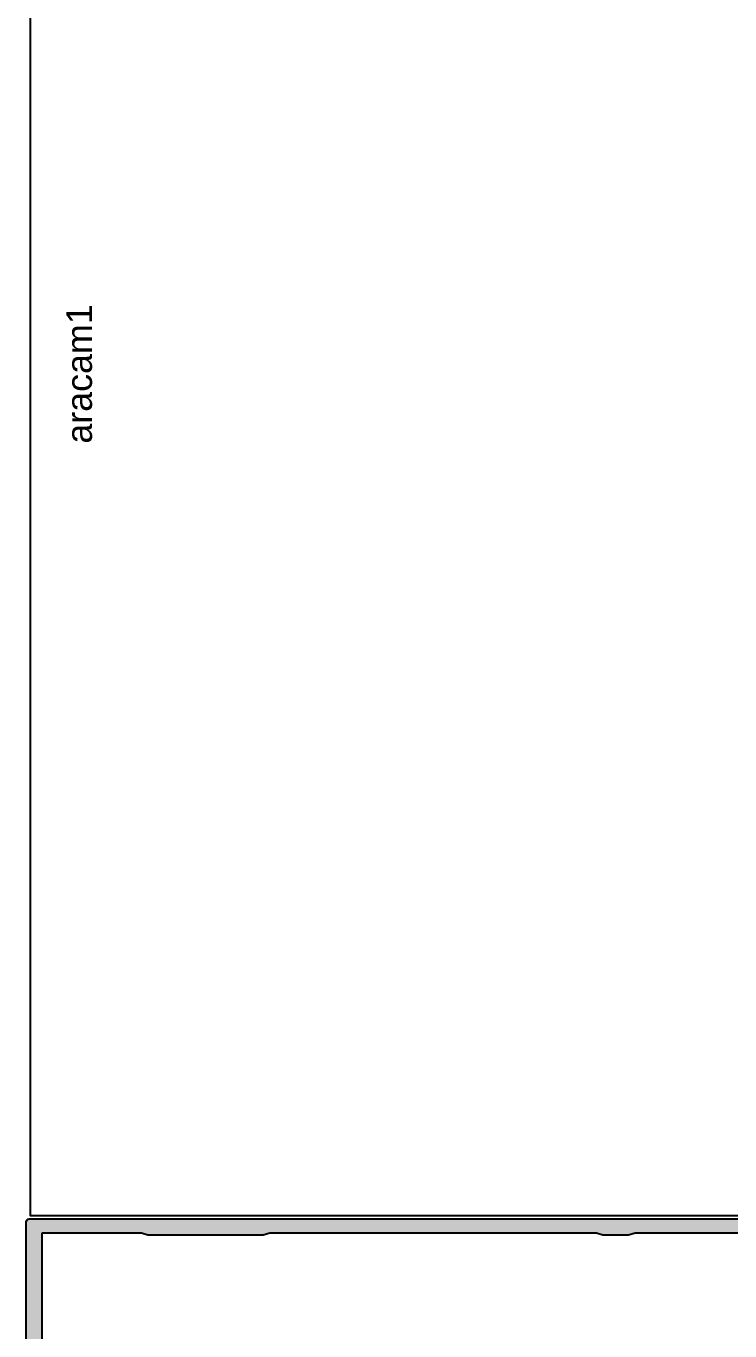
# Model space of a CAD drawing. Header units: inches. Extents: x -772 to 6765, y -813 to 4093.
# Drawn here: x 5997 to 6007.98, y 56.38 to 76.73 of the extents above; entities that cross this region are included whole.
import ezdxf

# ---------------------------------------------------------------- set-up
doc = ezdxf.new("R2010")
doc.units = ezdxf.units.IN
doc.header["$MEASUREMENT"] = 0
for name, color, linetype in [('aksoy_block', 7, 'Continuous'), ('aksoy_detaytarama', 252, 'Continuous'), ('aksoy_kapali', 3, 'Continuous'), ('H_FAC_Giydirme', 100, 'Continuous'), ('H_GEN_Greyscale1', 251, 'Continuous')]:
    doc.layers.add(name, color=color, linetype=linetype)
doc.styles.get("Standard").update_dxf_attribs({"font": 'arial.ttf'})

# ---------------------------------------------------------------- blocks, each defined once
blk = doc.blocks.new('RYN_0342506', base_point=(58, 24.6))
at = {"layer": 'aksoy_detaytarama', "ltscale": 0.1, "extrusion": (0, 0, -1)}
h = blk.add_hatch(color=256, dxfattribs=at)
h.dxf.hatch_style = 1
h.paths.add_polyline_path([(-88.14999999990687, 52.99999999976717), (-88.14999999990687, 46.1999999997206), (-74.44999999995343, 46.1999999997206), (-74.44999999995343, 52.99999999976717)], flags=16)
edge = h.paths.add_edge_path()
edge.add_arc((-87.64998842345085, 72.09998842305504), 0.5000115766671682, 450.0013265422685, 539.9986734577313)
edge.add_line((-88.14999999990687, 72.0999999998603), (-88.14999999990687, 54.69999999983702))
edge.add_line((-88.14999999990687, 54.6999999997206), (-58.49999999990541, 54.6999999997206))
edge.add_arc((-58.5, 54.1999999997206), 0.5, 360, 450, ccw=False)
edge.add_line((-58, 54.1999999997206), (-58, 52.49999999976717))
edge.add_line((-58, 52.49999999976717), (-58.11028856829944, 52.49999999976717))
edge.add_line((-58.11028856830671, 52.49999999976717), (-58.32679491925228, 52.12499999976717))
edge.add_arc((-58.5, 52.2249999998603), 0.199999999999917, 210.0000000000001, 329.99999999999994, ccw=False)
edge.add_line((-58.67320508067496, 52.12499999976717), (-58.82679491916133, 52.3910254035145))
edge.add_arc((-59, 52.2910254036542), 0.1999999999999153, 389.9999999999992, 510.0000000000007)
edge.add_line((-59.17320508067496, 52.3910254035145), (-59.32679491916133, 52.12499999976717))
edge.add_arc((-59.5, 52.2249999998603), 0.199999999999917, 210.0000000000001, 329.99999999999994, ccw=False)
edge.add_line((-59.67320508067496, 52.12499999976717), (-59.82679491916133, 52.3910254035145))
edge.add_arc((-60, 52.2910254036542), 0.1999999999999153, 389.9999999999992, 510.0000000000007)
edge.add_line((-60.17320508067496, 52.3910254035145), (-60.32679491916133, 52.12499999976717))
edge.add_arc((-60.5, 52.2249999998603), 0.199999999999917, 210.0000000000001, 329.99999999999994, ccw=False)
edge.add_line((-60.67320508067496, 52.12499999976717), (-60.82679491916133, 52.3910254035145))
edge.add_arc((-61, 52.2910254036542), 0.1999999999999153, 389.9999999999992, 510.0000000000007)
edge.add_line((-61.17320508067496, 52.3910254035145), (-61.32679491916133, 52.12499999976717))
edge.add_arc((-61.5, 52.2249999998603), 0.199999999999917, 210.0000000000001, 329.99999999999994, ccw=False)
edge.add_line((-61.67320508067496, 52.12499999976717), (-61.82679491916133, 52.3910254035145))
edge.add_arc((-62, 52.2910254036542), 0.1999999999999153, 389.9999999999992, 510.0000000000007)
edge.add_line((-62.17320508067496, 52.3910254035145), (-62.32679491916133, 52.12499999976717))
edge.add_arc((-62.5, 52.2249999998603), 0.199999999999917, 210.0000000000001, 329.99999999999994, ccw=False)
edge.add_line((-62.67320508067496, 52.12499999976717), (-62.82679491916133, 52.3910254035145))
edge.add_arc((-63, 52.2910254036542), 0.1999999999999153, 389.9999999999992, 510.0000000000007)
edge.add_line((-63.17320508067496, 52.3910254035145), (-63.32679491916133, 52.12499999976717))
edge.add_arc((-63.5, 52.2249999998603), 0.199999999999917, 210.0000000000001, 329.99999999999994, ccw=False)
edge.add_line((-63.67320508067496, 52.12499999976717), (-63.82679491916133, 52.3910254035145))
edge.add_arc((-64, 52.2910254036542), 0.1999999999999153, 389.9999999999992, 510.0000000000007)
edge.add_line((-64.17320508067496, 52.3910254035145), (-64.32679491916133, 52.12499999976717))
edge.add_arc((-64.5, 52.2249999998603), 0.199999999999917, 210.0000000000001, 329.99999999999994, ccw=False)
edge.add_line((-64.67320508067496, 52.12499999976717), (-64.82679491916133, 52.3910254035145))
edge.add_arc((-65, 52.2910254036542), 0.1999999999999153, 389.9999999999992, 510.0000000000007)
edge.add_line((-65.17320508067496, 52.3910254035145), (-65.32679491916133, 52.12499999976717))
edge.add_arc((-65.5, 52.2249999998603), 0.199999999999917, 210.0000000000001, 329.99999999999994, ccw=False)
edge.add_line((-65.67320508067496, 52.12499999976717), (-65.82679491916133, 52.3910254035145))
edge.add_arc((-66, 52.2910254036542), 0.1999999999999153, 389.9999999999992, 510.0000000000007)
edge.add_line((-66.17320508067496, 52.3910254035145), (-66.32679491916133, 52.12499999976717))
edge.add_arc((-66.5, 52.2249999998603), 0.199999999999917, 210.0000000000001, 329.99999999999994, ccw=False)
edge.add_line((-66.67320508067496, 52.12499999976717), (-66.82679491916133, 52.3910254035145))
edge.add_arc((-67, 52.2910254036542), 0.1999999999999153, 389.9999999999992, 510.0000000000007)
edge.add_line((-67.17320508067496, 52.3910254035145), (-67.32679491916133, 52.12499999976717))
edge.add_arc((-67.5, 52.2249999998603), 0.199999999999917, 210.0000000000001, 329.99999999999994, ccw=False)
edge.add_line((-67.67320508067496, 52.12499999976717), (-67.82679491916133, 52.3910254035145))
edge.add_arc((-68, 52.2910254036542), 0.1999999999999153, 389.9999999999992, 510.0000000000007)
edge.add_line((-68.17320508067496, 52.3910254035145), (-68.32679491916133, 52.12499999976717))
edge.add_arc((-68.5, 52.2249999998603), 0.199999999999917, 210.0000000000001, 329.99999999999994, ccw=False)
edge.add_line((-68.67320508067496, 52.12499999976717), (-68.82679491916133, 52.3910254035145))
edge.add_arc((-69, 52.2910254036542), 0.1999999999999153, 389.9999999999992, 510.0000000000007)
edge.add_line((-69.17320508067496, 52.3910254035145), (-69.32679491916133, 52.12499999976717))
edge.add_arc((-69.5, 52.2249999998603), 0.199999999999917, 210.0000000000001, 329.99999999999994, ccw=False)
edge.add_line((-69.67320508067496, 52.12499999976717), (-69.8267949174442, 52.3910254035145))
edge.add_arc((-69.99999999825377, 52.2910254036542), 0.1999999999999117, 389.9999999999974, 510.0000000000026)
edge.add_line((-70.17320507904515, 52.3910254035145), (-70.32679491924864, 52.12499999976717))
edge.add_arc((-70.5, 52.2249999998603), 0.199999999999917, 210.0000000000001, 329.99999999999994, ccw=False)
edge.add_line((-70.67320508067496, 52.12499999976717), (-70.88971143162053, 52.49999999976717))
edge.add_line((-70.88971143169329, 52.49999999976717), (-70.99999999998909, 52.49999999976717))
edge.add_arc((-71, 51.49999999976717), 0.9999999999999929, 449.9999999999995, 540.0000000000005)
edge.add_line((-72, 51.49999999976717), (-72, 47.6999999997206))
edge.add_arc((-71, 47.6999999997206), 1.000000000000007, 540.0000000000005, 629.9999999999995)
edge.add_line((-71, 46.6999999997206), (-70.3897114317042, 46.6999999997206))
edge.add_line((-70.38971143169329, 46.6999999997206), (-70.17320508074772, 47.0749999997206))
edge.add_arc((-70, 46.9749999998603), 0.199999999999917, 390.00000000000006, 509.9999999999999, ccw=False)
edge.add_line((-69.82679491920862, 47.0749999997206), (-69.67320508072225, 46.80897459597327))
edge.add_arc((-69.5, 46.9089745960664), 0.1999999999999135, 569.9999999999984, 690.0000000000016)
edge.add_line((-69.32679491920862, 46.80897459597327), (-69.17320508072225, 47.0749999997206))
edge.add_arc((-69, 46.9749999998603), 0.199999999999917, 390.00000000000006, 509.9999999999999, ccw=False)
edge.add_line((-68.82679491920862, 47.0749999997206), (-68.67320508072225, 46.80897459597327))
edge.add_arc((-68.5, 46.9089745960664), 0.1999999999999135, 569.9999999999984, 690.0000000000016)
edge.add_line((-68.32679491920862, 46.80897459597327), (-68.17320508072225, 47.0749999997206))
edge.add_arc((-68, 46.9749999998603), 0.199999999999917, 390.00000000000006, 509.9999999999999, ccw=False)
edge.add_line((-67.82679491920862, 47.0749999997206), (-67.67320508072225, 46.80897459597327))
edge.add_arc((-67.5, 46.9089745960664), 0.1999999999999135, 569.9999999999984, 690.0000000000016)
edge.add_line((-67.32679491920862, 46.80897459597327), (-67.17320508072225, 47.0749999997206))
edge.add_arc((-67, 46.9749999998603), 0.199999999999917, 390.00000000000006, 509.9999999999999, ccw=False)
edge.add_line((-66.82679491920862, 47.0749999997206), (-66.67320508072225, 46.80897459597327))
edge.add_arc((-66.5, 46.9089745960664), 0.1999999999999135, 569.9999999999984, 690.0000000000016)
edge.add_line((-66.32679491920862, 46.80897459597327), (-66.17320508072225, 47.0749999997206))
edge.add_arc((-66, 46.9749999998603), 0.199999999999917, 390.00000000000006, 509.9999999999999, ccw=False)
edge.add_line((-65.82679491920862, 47.0749999997206), (-65.67320508072225, 46.80897459597327))
edge.add_arc((-65.5, 46.9089745960664), 0.1999999999999135, 569.9999999999984, 690.0000000000016)
edge.add_line((-65.32679491920862, 46.80897459597327), (-65.17320508072225, 47.0749999997206))
edge.add_arc((-65, 46.9749999998603), 0.199999999999917, 390.00000000000006, 509.9999999999999, ccw=False)
edge.add_line((-64.82679491920862, 47.0749999997206), (-64.67320508072225, 46.80897459597327))
edge.add_arc((-64.5, 46.9089745960664), 0.1999999999999135, 569.9999999999984, 690.0000000000016)
edge.add_line((-64.32679491920862, 46.80897459597327), (-64.17320508072225, 47.0749999997206))
edge.add_arc((-64, 46.9749999998603), 0.199999999999917, 390.00000000000006, 509.9999999999999, ccw=False)
edge.add_line((-63.82679491920862, 47.0749999997206), (-63.67320508072225, 46.80897459597327))
edge.add_arc((-63.5, 46.9089745960664), 0.1999999999999135, 569.9999999999984, 690.0000000000016)
edge.add_line((-63.32679491920862, 46.80897459597327), (-63.17320508072225, 47.0749999997206))
edge.add_arc((-63, 46.9749999998603), 0.199999999999917, 390.00000000000006, 509.9999999999999, ccw=False)
edge.add_line((-62.82679491920862, 47.0749999997206), (-62.67320508072225, 46.80897459597327))
edge.add_arc((-62.5, 46.9089745960664), 0.1999999999999135, 569.9999999999984, 690.0000000000016)
edge.add_line((-62.32679491920862, 46.80897459597327), (-62.17320508072225, 47.0749999997206))
edge.add_arc((-62, 46.9749999998603), 0.199999999999917, 390.00000000000006, 509.9999999999999, ccw=False)
edge.add_line((-61.82679491920862, 47.0749999997206), (-61.67320508072225, 46.80897459597327))
edge.add_arc((-61.5, 46.9089745960664), 0.1999999999999135, 569.9999999999984, 690.0000000000016)
edge.add_line((-61.32679491920862, 46.80897459597327), (-61.17320508072225, 47.0749999997206))
edge.add_arc((-61, 46.9749999998603), 0.199999999999917, 390.00000000000006, 509.9999999999999, ccw=False)
edge.add_line((-60.82679491920862, 47.0749999997206), (-60.67320508072225, 46.80897459597327))
edge.add_arc((-60.5, 46.9089745960664), 0.1999999999999135, 569.9999999999984, 690.0000000000016)
edge.add_line((-60.32679491920862, 46.80897459597327), (-60.17320508072225, 47.0749999997206))
edge.add_arc((-60, 46.9749999998603), 0.199999999999917, 390.00000000000006, 509.9999999999999, ccw=False)
edge.add_line((-59.82679491920862, 47.0749999997206), (-59.67320508072225, 46.80897459597327))
edge.add_arc((-59.5, 46.9089745960664), 0.1999999999999135, 569.9999999999984, 690.0000000000016)
edge.add_line((-59.32679491920862, 46.80897459597327), (-59.17320508072225, 47.0749999997206))
edge.add_arc((-59, 46.9749999998603), 0.199999999999917, 390.00000000000006, 509.9999999999999, ccw=False)
edge.add_line((-58.82679491920862, 47.0749999997206), (-58.61028856826306, 46.6999999997206))
edge.add_line((-58.61028856830671, 46.6999999997206), (-58.00000000000728, 46.6999999997206))
edge.add_line((-58, 46.6999999997206), (-58, 44.99999999976717))
edge.add_arc((-58.5, 44.99999999976717), 0.5000000000000142, 270.0000000000016, 359.99999999999835, ccw=False)
edge.add_line((-58.5, 44.49999999976717), (-88.15000000000146, 44.49999999976718))
edge.add_line((-88.14999999990687, 44.49999999976717), (-88.14999999990687, 27.09999999974389))
edge.add_arc((-87.64998842345085, 27.1000115761999), 0.5000115766671673, 540.0013265422685, 629.9986734577316)
edge.add_line((-87.64999999990687, 26.5999999998603), (-79.8499999999076, 26.5999999998603))
edge.add_line((-79.84999999997672, 26.5999999998603), (-79.84999999997672, 32.90099999983795))
edge.add_arc((-78.64999999990687, 32.90099999983795), 1.200000000035305, 450.00000000165096, 540.0000000016495, ccw=False)
edge.add_line((-78.64999999990687, 34.10099999979138), (-75.14999999760039, 34.10099999979138))
edge.add_arc((-75.14999999769498, 33.60099999979138), 0.4999999999997726, 359.9999999999739, 450.00000000002603, ccw=False)
edge.add_line((-74.64999999769498, 33.60099999979138), (-74.64999999769498, 32.20163505629171))
edge.add_arc((-74.9499884248944, 32.19899999978952), 0.2999999999957435, 269.9999999913433, 360.50326520220784, ccw=False)
edge.add_line((-74.9499884248944, 31.89899999974295), (-75.14998842477507, 31.89899999974295))
edge.add_arc((-75.14998842484783, 32.39899999974295), 0.5000000000195541, 539.99999996222, 629.9999999977592, ccw=False)
edge.add_line((-75.64998842484783, 32.39899999997579), (-75.64998842456771, 32.89899999962654))
edge.add_line((-75.64998842449859, 32.89899999974295), (-77.6499999999287, 32.89886030764319))
edge.add_line((-77.64999999990687, 32.89886030764319), (-77.64999967836047, 29.59892105893232))
edge.add_line((-77.64999967836775, 29.59892105893232), (-77.84999967836848, 29.39892105897889))
edge.add_line((-77.8499996784376, 29.39892105897889), (-77.65000032152966, 29.19892105902545))
edge.add_line((-77.6500003215624, 29.19892105902545), (-77.65000000001237, 25.89899999974295))
edge.add_line((-77.64999999990687, 25.89899999974295), (-75.64999999990687, 25.89899999974295))
edge.add_line((-75.64999999990687, 25.89899999974295), (-75.64999999760039, 26.39899999974295))
edge.add_arc((-75.14999999769498, 26.39899999974295), 0.4999999999997726, 449.9999999999739, 540.0000000000261, ccw=False)
edge.add_line((-75.14999999769498, 26.89899999974295), (-74.94999999769789, 26.89899999974295))
edge.add_arc((-74.94999999762513, 26.59899999969639), 0.300000000025193, 359.999999995918, 449.99999999574385, ccw=False)
edge.add_line((-74.64999999769498, 26.59899999969639), (-74.65000000000146, 25.09999999892898))
edge.add_arc((-75.14999999990687, 25.0999999998603), 0.49999999997695, 269.99999999735866, 359.9999999092598, ccw=False)
edge.add_line((-75.14999999990687, 24.5999999998603), (-220.6499999999069, 24.59999999986033))
edge.add_arc((-220.6499969592551, 25.10000304039568), 0.5000030407071934, 540.0003484361993, 629.9996515638006, ccw=False)
edge.add_line((-221.1499999999069, 25.0999999998603), (-221.1499999999069, 74.0999999998603))
edge.add_arc((-220.6499969592551, 74.0999969590921), 0.5000030407071934, 450.0003484361994, 539.9996515638006, ccw=False)
edge.add_line((-220.6499999999069, 74.5999999998603), (-75.14999999990687, 74.59999999986027))
edge.add_arc((-75.14999999990687, 74.0999999998603), 0.4999999999769536, 360.00000009074057, 450.0000000026409, ccw=False)
edge.add_line((-74.64999999990687, 74.1000000005588), (-74.64999999760039, 72.60099999979138))
edge.add_arc((-74.94999999762513, 72.60099999979138), 0.3000000000251944, 270.0000000042559, 360.0000000040817, ccw=False)
edge.add_line((-74.94999999762513, 72.30099999974482), (-75.14999999762222, 72.30099999974482))
edge.add_arc((-75.14999999769498, 72.80099999974482), 0.4999999999997726, 179.9999999999739, 270.00000000002603, ccw=False)
edge.add_line((-75.64999999769498, 72.80099999974482), (-75.65000000000146, 73.30099999974482))
edge.add_line((-75.64999999990687, 73.30099999974482), (-77.64999999990687, 73.30099999974482))
edge.add_line((-77.64999999990687, 73.30099999974482), (-77.6500003214569, 70.00107894046232))
edge.add_line((-77.6500003215624, 70.00107894046232), (-77.84999967847034, 69.80107894050889))
edge.add_line((-77.8499996784376, 69.80107894050889), (-77.64999967843687, 69.60107894055545))
edge.add_line((-77.64999967836775, 69.60107894055545), (-77.64999999991414, 66.30113969184458))
edge.add_line((-77.64999999990687, 66.30113969184458), (-75.64998842447676, 66.30099999974482))
edge.add_line((-75.64998842449859, 66.30099999974482), (-75.64998842477871, 66.80099999939557))
edge.add_arc((-75.14998842484783, 66.80099999974482), 0.5000000000195541, 450.0000000022407, 540.00000003778, ccw=False)
edge.add_line((-75.14998842484783, 67.30099999974482), (-74.94998842496716, 67.30099999974482))
edge.add_arc((-74.9499884248944, 67.00099999969825), 0.2999999999957454, 359.496734797793, 450.00000000865623, ccw=False)
edge.add_line((-74.64999999769498, 66.99836494331248), (-74.64999999769498, 65.5989999998128))
edge.add_arc((-75.14999999769498, 65.59899999969639), 0.4999999999997726, 269.9999999999739, 360.00000000002603, ccw=False)
edge.add_line((-75.14999999769498, 65.09899999969639), (-78.65000000000146, 65.09899999969639))
edge.add_arc((-78.64999999990687, 66.29899999988265), 1.200000000035288, 539.9999999983498, 629.9999999983497, ccw=False)
edge.add_line((-79.84999999997672, 66.29899999988265), (-79.84999999997672, 72.5999999998603))
edge.add_line((-79.84999999997672, 72.5999999998603), (-87.64999999997599, 72.5999999998603))
h.paths.add_polyline_path([(-218.6499999999069, 72.39999999967404), (-203.1499999999069, 72.39999999967404), (-202.1499999999069, 72.0999999998603), (-184.1499999999069, 72.0999999998603), (-183.1499999999069, 72.39999999967404), (-132.1499999999069, 72.39999999967404), (-131.1499999999069, 72.0999999998603), (-127.1499999999069, 72.0999999998603), (-126.1499999999069, 72.39999999967404), (-90.14999999990687, 72.39999999967404), (-90.14999999990687, 26.7999999995809), (-126.1499999999069, 26.7999999995809), (-127.1499999999069, 27.0999999998603), (-131.1499999999069, 27.0999999998603), (-132.1499999999069, 26.7999999995809), (-183.1539999999804, 26.7999999995809), (-183.1499999999069, 26.7999999995809), (-184.1499999999069, 27.0999999998603), (-202.1499999999069, 27.0999999998603), (-203.1499999999069, 26.7999999995809), (-218.6499999999069, 26.7999999995809)], flags=16)
at = {"layer": 'H_FAC_Giydirme', "extrusion": (0, 0, -1)}
blk.add_lwpolyline([(-87.64999999990687, 72.5999999998603, 0.414199999999907), (-88.14999999990687, 72.0999999998603), (-88.14999999990687, 54.6999999997206), (-58.5, 54.6999999997206, -0.414213562373095), (-58, 54.1999999997206), (-58, 52.49999999976717), (-58.11028856830671, 52.49999999976717), (-58.32679491920862, 52.12499999976717, -0.577350269189625), (-58.67320508067496, 52.12499999976717), (-58.82679491920862, 52.3910254035145, 0.5773502691896374), (-59.17320508067496, 52.3910254035145), (-59.32679491920862, 52.12499999976717, -0.577350269189625), (-59.67320508067496, 52.12499999976717), (-59.82679491920862, 52.3910254035145, 0.5773502691896374), (-60.17320508067496, 52.3910254035145), (-60.32679491920862, 52.12499999976717, -0.577350269189625), (-60.67320508067496, 52.12499999976717), (-60.82679491920862, 52.3910254035145, 0.5773502691896374), (-61.17320508067496, 52.3910254035145), (-61.32679491920862, 52.12499999976717, -0.577350269189625), (-61.67320508067496, 52.12499999976717), (-61.82679491920862, 52.3910254035145, 0.5773502691896374), (-62.17320508067496, 52.3910254035145), (-62.32679491920862, 52.12499999976717, -0.577350269189625), (-62.67320508067496, 52.12499999976717), (-62.82679491920862, 52.3910254035145, 0.5773502691896374), (-63.17320508067496, 52.3910254035145), (-63.32679491920862, 52.12499999976717, -0.577350269189625), (-63.67320508067496, 52.12499999976717), (-63.82679491920862, 52.3910254035145, 0.5773502691896374), (-64.17320508067496, 52.3910254035145), (-64.32679491920862, 52.12499999976717, -0.577350269189625), (-64.67320508067496, 52.12499999976717), (-64.82679491920862, 52.3910254035145, 0.5773502691896374), (-65.17320508067496, 52.3910254035145), (-65.32679491920862, 52.12499999976717, -0.577350269189625), (-65.67320508067496, 52.12499999976717), (-65.82679491920862, 52.3910254035145, 0.5773502691896374), (-66.17320508067496, 52.3910254035145), (-66.32679491920862, 52.12499999976717, -0.577350269189625), (-66.67320508067496, 52.12499999976717), (-66.82679491920862, 52.3910254035145, 0.5773502691896374), (-67.17320508067496, 52.3910254035145), (-67.32679491920862, 52.12499999976717, -0.577350269189625), (-67.67320508067496, 52.12499999976717), (-67.82679491920862, 52.3910254035145, 0.5773502691896374), (-68.17320508067496, 52.3910254035145), (-68.32679491920862, 52.12499999976717, -0.577350269189625), (-68.67320508067496, 52.12499999976717), (-68.82679491920862, 52.3910254035145, 0.5773502691896374), (-69.17320508067496, 52.3910254035145), (-69.32679491920862, 52.12499999976717, -0.577350269189625), (-69.67320508067496, 52.12499999976717), (-69.8267949174624, 52.3910254035145, 0.5773502691896581), (-70.17320507904515, 52.3910254035145), (-70.32679491920862, 52.12499999976717, -0.577350269189625), (-70.67320508067496, 52.12499999976717), (-70.88971143169329, 52.49999999976717), (-71, 52.49999999976717, 0.4142135623730992), (-72, 51.49999999976717), (-72, 47.6999999997206, 0.4142135623730909), (-71, 46.6999999997206), (-70.38971143169329, 46.6999999997206), (-70.17320508067496, 47.0749999997206, -0.577350269189625), (-69.82679491920862, 47.0749999997206), (-69.67320508067496, 46.80897459597327, 0.5773502691896415), (-69.32679491920862, 46.80897459597327), (-69.17320508067496, 47.0749999997206, -0.577350269189625), (-68.82679491920862, 47.0749999997206), (-68.67320508067496, 46.80897459597327, 0.5773502691896415), (-68.32679491920862, 46.80897459597327), (-68.17320508067496, 47.0749999997206, -0.577350269189625), (-67.82679491920862, 47.0749999997206), (-67.67320508067496, 46.80897459597327, 0.5773502691896415), (-67.32679491920862, 46.80897459597327), (-67.17320508067496, 47.0749999997206, -0.577350269189625), (-66.82679491920862, 47.0749999997206), (-66.67320508067496, 46.80897459597327, 0.5773502691896415), (-66.32679491920862, 46.80897459597327), (-66.17320508067496, 47.0749999997206, -0.577350269189625), (-65.82679491920862, 47.0749999997206), (-65.67320508067496, 46.80897459597327, 0.5773502691896415), (-65.32679491920862, 46.80897459597327), (-65.17320508067496, 47.0749999997206, -0.577350269189625), (-64.82679491920862, 47.0749999997206), (-64.67320508067496, 46.80897459597327, 0.5773502691896415), (-64.32679491920862, 46.80897459597327), (-64.17320508067496, 47.0749999997206, -0.577350269189625), (-63.82679491920862, 47.0749999997206), (-63.67320508067496, 46.80897459597327, 0.5773502691896415), (-63.32679491920862, 46.80897459597327), (-63.17320508067496, 47.0749999997206, -0.577350269189625), (-62.82679491920862, 47.0749999997206), (-62.67320508067496, 46.80897459597327, 0.5773502691896415), (-62.32679491920862, 46.80897459597327), (-62.17320508067496, 47.0749999997206, -0.577350269189625), (-61.82679491920862, 47.0749999997206), (-61.67320508067496, 46.80897459597327, 0.5773502691896415), (-61.32679491920862, 46.80897459597327), (-61.17320508067496, 47.0749999997206, -0.577350269189625), (-60.82679491920862, 47.0749999997206), (-60.67320508067496, 46.80897459597327, 0.5773502691896415), (-60.32679491920862, 46.80897459597327), (-60.17320508067496, 47.0749999997206, -0.577350269189625), (-59.82679491920862, 47.0749999997206), (-59.67320508067496, 46.80897459597327, 0.5773502691896415), (-59.32679491920862, 46.80897459597327), (-59.17320508067496, 47.0749999997206, -0.577350269189625), (-58.82679491920862, 47.0749999997206), (-58.61028856830671, 46.6999999997206), (-58, 46.6999999997206), (-58, 44.99999999976717, -0.4142135623730784), (-58.5, 44.49999999976717), (-88.14999999990687, 44.49999999976717), (-88.14999999990687, 27.0999999998603, 0.414199999999907), (-87.64999999990687, 26.5999999998603), (-79.84999999997672, 26.5999999998603), (-79.84999999997672, 32.90099999983795, -0.4142135623730868), (-78.64999999990687, 34.10099999979138), (-75.14999999769498, 34.10099999979138, -0.4142135623733614), (-74.64999999769498, 33.60099999979138), (-74.64999999769498, 32.20163505640812, -0.4167885757908597), (-74.9499884248944, 31.89899999974295), (-75.14998842484783, 31.89899999974295, -0.4142135625547695), (-75.64998842484783, 32.39899999997579), (-75.64998842449859, 32.89899999974295), (-77.64999999990687, 32.89886030764319), (-77.64999967836775, 29.59892105893232), (-77.8499996784376, 29.39892105897889), (-77.6500003215624, 29.19892105902545), (-77.64999999990687, 25.89899999974295), (-75.64999999990687, 25.89899999974295), (-75.64999999769498, 26.39899999974295, -0.4142135623733614), (-75.14999999769498, 26.89899999974295), (-74.94999999762513, 26.89899999974295, -0.4142135623722022), (-74.64999999769498, 26.59899999969639), (-74.64999999990687, 25.09999999892898, -0.4142135619227382), (-75.14999999990687, 24.5999999998603), (-220.6499999999069, 24.5999999998603, -0.414210000000009), (-221.1499999999069, 25.0999999998603), (-221.1499999999069, 74.0999999998603, -0.4142100000000091), (-220.6499999999069, 74.5999999998603), (-75.14999999990687, 74.5999999998603, -0.414213561922734), (-74.64999999990687, 74.1000000005588), (-74.64999999769498, 72.60099999979138, -0.4142135623722043), (-74.94999999762513, 72.30099999974482), (-75.14999999769498, 72.30099999974482, -0.4142135623733613), (-75.64999999769498, 72.80099999974482), (-75.64999999990687, 73.30099999974482), (-77.64999999990687, 73.30099999974482), (-77.6500003215624, 70.00107894046232), (-77.8499996784376, 69.80107894050889), (-77.64999967836775, 69.60107894055545), (-77.64999999990687, 66.30113969184458), (-75.64998842449859, 66.30099999974482), (-75.64998842484783, 66.80099999927916, -0.4142135625547695), (-75.14998842484783, 67.30099999974482), (-74.9499884248944, 67.30099999974482, -0.4167885757908555), (-74.64999999769498, 66.99836494331248), (-74.64999999769498, 65.59899999969639, -0.4142135623733614), (-75.14999999769498, 65.09899999969639), (-78.64999999990687, 65.09899999969639, -0.414213562373095), (-79.84999999997672, 66.29899999988265), (-79.84999999997672, 72.5999999998603)], format="xyb", close=True, dxfattribs=at)
for points in [[(-218.6499999999069, 72.39999999967404), (-203.1499999999069, 72.39999999967404), (-202.1499999999069, 72.0999999998603), (-184.1499999999069, 72.0999999998603), (-183.1499999999069, 72.39999999967404), (-132.1499999999069, 72.39999999967404), (-131.1499999999069, 72.0999999998603), (-127.1499999999069, 72.0999999998603), (-126.1499999999069, 72.39999999967404), (-90.14999999990687, 72.39999999967404), (-90.14999999990687, 26.7999999995809), (-126.1499999999069, 26.7999999995809), (-127.1499999999069, 27.0999999998603), (-131.1499999999069, 27.0999999998603), (-132.1499999999069, 26.7999999995809), (-183.1539999999804, 26.7999999995809), (-183.1499999999069, 26.7999999995809), (-184.1499999999069, 27.0999999998603), (-202.1499999999069, 27.0999999998603), (-203.1499999999069, 26.7999999995809), (-218.6499999999069, 26.7999999995809)], [(-88.14999999990687, 52.99999999976717), (-88.14999999990687, 46.1999999997206), (-74.44999999995343, 46.1999999997206), (-74.44999999995343, 52.99999999976717)]]:
    blk.add_lwpolyline(points, close=True, dxfattribs=at)
at = {"layer": 'H_FAC_Giydirme'}
blk.add_lwpolyline([(88.15000000002328, 53), (88.15000000002328, 46.19999999995343), (74.44999999995343, 46.19999999995343), (74.44999999995343, 53), (88.15000000002328, 53)], close=True, dxfattribs=at)
blk = doc.blocks.new('dt-p108a')
at = {"layer": 'H_GEN_Greyscale1'}
blk.add_lwpolyline([(159.9999999997672, -0.6502000000327826), (25.49999999976717, -0.6501999997999519), (25.49999999976717, -146.5000030000228)], dxfattribs=at)
at = {"layer": 'aksoy_block', "extrusion": (0, 0, -1), "rotation": 90.00000000000001}
blk.add_blockref('RYN_0342506', (25.00000000023283, -163.1499999999069), dxfattribs=at)
blk = doc.blocks.new('*U213')
at = {"layer": 'H_GEN_Greyscale1'}
blk.add_lwpolyline([(653.8191558409353, 37.09327834677151), (-88.68084415925114, 37.09327834677151)], dxfattribs=at)
at = {"layer": 'aksoy_kapali', "ltscale": 0.5}
blk.add_text('aracam1', height=4, dxfattribs=at).set_placement((-77.75035843330602, 27.4666472190022))

msp = doc.modelspace()

# ---------------------------------------------------------------- block references
at = {"layer": 'aksoy_block', "xscale": 0.1, "yscale": 0.1, "zscale": 0.1, "rotation": 90}
msp.add_blockref('*U213', (6000.773975983167, 77.99275925978418), dxfattribs=at)
at = {"layer": 'aksoy_block', "lineweight": 5, "xscale": 0.1, "yscale": 0.1, "zscale": 0.1, "rotation": 90}
msp.add_blockref('dt-p108a', (5996.999628148471, 55.62467484389981), dxfattribs=at)

doc.saveas('drawing.dxf')
